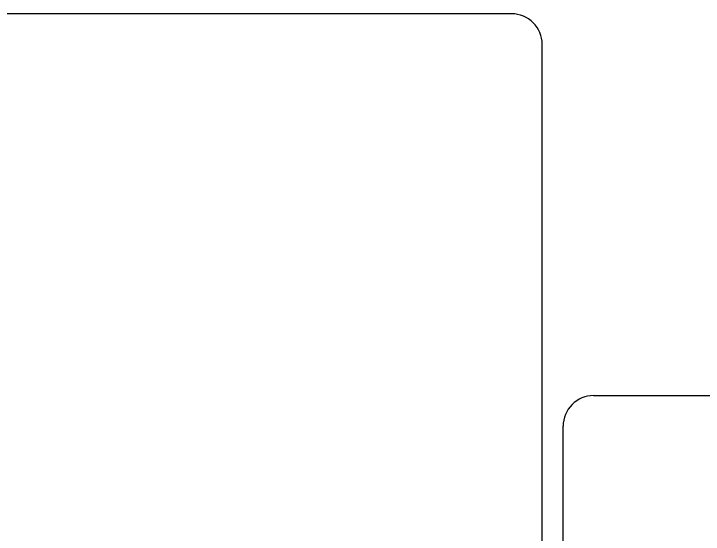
# Model space of a CAD drawing. Extents: x -82 to 113, y -82 to 93.
# Drawn here: x 24.8308 to 25.0563, y 71.4532 to 71.6236 of the extents above; entities that cross this region are included whole.
import ezdxf

# ---------------------------------------------------------------- set-up
doc = ezdxf.new("R2010")
doc.units = 0
doc.header["$MEASUREMENT"] = 0
doc.layers.get('0').update_dxf_attribs({"linetype": 'CONTINUOUS'})
doc.layers.add('VENT', color=5, linetype='CONTINUOUS')

# ---------------------------------------------------------------- blocks, each defined once
blk = doc.blocks.new('3206-1_Astragal_Component')
for p, q in [((0.1250000000000071, -0.5226722324303481), (0.1250000000000071, -0.4176748843834119)), ((0.2149998846038059, -0.532672232430339), (0.134999999999998, -0.532672232430339))]:
    blk.add_line(p, q)
blk.add_arc((0.134999999999998, -0.5226722324303481), 0.009999999999990905, 180, 270)
blk = doc.blocks.new('3206_Astragal_Assembly')
at = {"rotation": 90}
blk.add_blockref('3206-1_Astragal_Component', (-0.002204388723948014, -2.250000082920671), dxfattribs=at)
blk = doc.blocks.new('3204-1_Sash_Component')
for p, q in [((0.1240516005197433, 3.063724919317906), (-0.05345790275192641, 3.063724919317906)), ((-0.06345790263861062, 3.05372341388511), (-0.06299969052838605, 0.009999999999990905))]:
    blk.add_line(p, q)
blk.add_arc((-0.0534579027519269, 3.053724919317906), 0.01000000000000023, 89.99999999999719, 180.0086254945863)
blk = doc.blocks.new('3205_Sash_Yoke_Assembly')
at = {"xscale": -1, "rotation": 270}
blk.add_blockref('3204-1_Sash_Component', (-2.601761474882306, -2.176540323288464), dxfattribs=at)
blk = doc.blocks.new('3200_Meeting_Stile_Assembly')
blk.add_blockref('3205_Sash_Yoke_Assembly', (-1.014875000000017, 2.240000082920659))
at = {"xscale": -1}
blk.add_blockref('3206_Astragal_Assembly', (-0.01562499999999966, 2.250000082920671), dxfattribs=at)

msp = doc.modelspace()

# ---------------------------------------------------------------- block references
at = {"layer": 'VENT', "xscale": -1, "rotation": 180}
msp.add_blockref('3200_Meeting_Stile_Assembly', (25.55656821522366, 71.62362920543643), dxfattribs=at)

doc.saveas('drawing.dxf')
